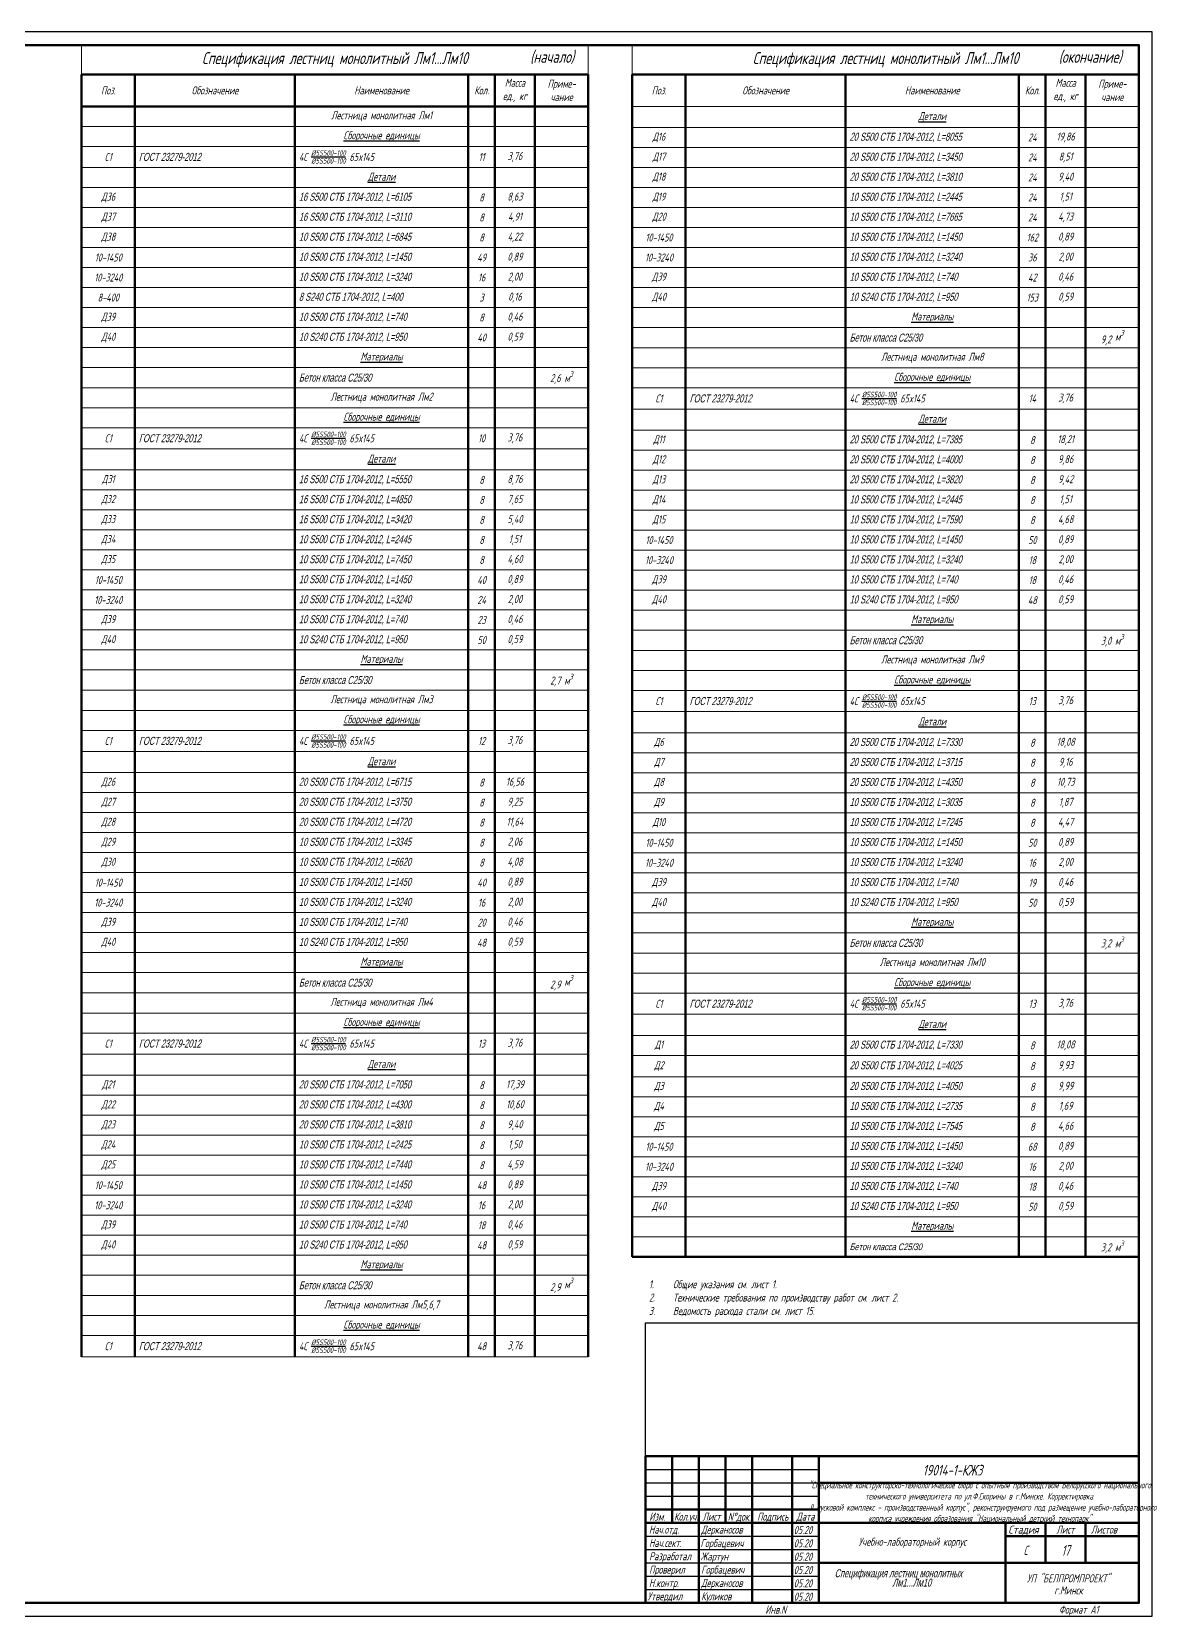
# Paper-space layout 'Спецификация' of a CAD drawing. Header units: millimetres. Extents: x 0 to 840, y 0 to 1163.
# Drawn here: x 420 to 840, y 0 to 594 of the extents above; entities that cross this region are included whole.
import ezdxf
from ezdxf.enums import TextEntityAlignment as Align

# ---------------------------------------------------------------- set-up
doc = ezdxf.new("R2010")
doc.units = ezdxf.units.MM
doc.layers.get('Defpoints').update_dxf_attribs({"color": 8})
for name, color, linetype, lineweight in [('Обозначение', 94, 'Continuous', 25), ('Обозначения', 82, 'Continuous', 25), ('Основная', 7, 'Continuous', 60)]:
    doc.layers.add(name, color=color, linetype=linetype, lineweight=lineweight)
doc.styles.add('3.0', font='simplex.shx', dxfattribs={"width": 0.7, "oblique": 15, "height": 2.8})
doc.styles.get("Standard").update_dxf_attribs({"font": 'simplex.shx', "width": 0.7, "oblique": 15, "height": 3})
doc.styles.add('ПРОМКАД', font='simplex.shx', dxfattribs={"width": 0.8, "oblique": 15})

# ---------------------------------------------------------------- blocks, each defined once
blk = doc.blocks.new('*U18')
at = {"layer": 'Обозначения'}
blk.add_lwpolyline([(0, 0), (840, 0), (840, 594), (0, 594)], close=True, dxfattribs=at)
at = {"layer": 'Обозначения', "lineweight": 60}
blk.add_lwpolyline([(20, 5), (835, 5), (835, 589), (20, 589)], close=True, dxfattribs=at)
blk = doc.blocks.new('*T1082')
at = {"layer": 'Defpoints', "color": 8, "linetype": 'ByBlock', "lineweight": 0, "transparency": 16777216}
for p, q in [((0, 0), (190, 0)), ((0, 0), (0, -11)), ((190, 0), (190, -11)), ((206.5, 0), (396.5, 0)), ((206.5, 0), (206.5, -11)), ((396.5, 0), (396.5, -11))]:
    blk.add_line(p, q, dxfattribs=at)
at = {"layer": 'Обозначения', "color": 0, "linetype": 'Continuous', "lineweight": 60, "transparency": 16777216}
for p, q in [((0, -11), (190, -11)), ((0, -11), (0, -491.7)), ((20, -11), (20, -491.7)), ((80, -11), (80, -491.7)), ((145, -11), (145, -491.7)), ((155, -11), (155, -491.7)), ((170, -11), (170, -491.7)), ((190, -11), (190, -491.7)), ((206.5, -11), (396.5, -11)), ((206.5, -11), (206.5, -454.3)), ((226.5, -11), (226.5, -454.3)), ((286.5, -11), (286.5, -454.3)), ((351.5, -11), (351.5, -454.3)), ((361.5, -11), (361.5, -454.3)), ((376.5, -11), (376.5, -454.3)), ((396.5, -11), (396.5, -454.3)), ((0, -23), (190, -23)), ((206.5, -454.3), (396.5, -454.3))]:
    blk.add_line(p, q, dxfattribs=at)
at = {"layer": 'Обозначения', "color": 0, "linetype": 'Continuous', "lineweight": 15, "transparency": 16777216}
for p, q in [((206.5, -23), (396.5, -23)), ((0, -30.5), (190, -30.5)), ((206.5, -30.9), (396.5, -30.9)), ((0, -38), (190, -38)), ((206.5, -38.4), (396.5, -38.4)), ((0, -45.9), (190, -45.9)), ((206.5, -45.9), (396.5, -45.9)), ((0, -53.4), (190, -53.4)), ((206.5, -53.4), (396.5, -53.4)), ((0, -60.9), (190, -60.9)), ((206.5, -60.9), (396.5, -60.9)), ((0, -68.4), (190, -68.4)), ((206.5, -68.4), (396.5, -68.4)), ((0, -75.9), (190, -75.9)), ((206.5, -75.9), (396.5, -75.9)), ((0, -83.4), (190, -83.4)), ((206.5, -83.4), (396.5, -83.4)), ((0, -90.9), (190, -90.9)), ((206.5, -90.9), (396.5, -90.9)), ((0, -98.4), (190, -98.4)), ((206.5, -98.4), (396.5, -98.4)), ((0, -105.9), (190, -105.9)), ((206.5, -105.9), (396.5, -105.9)), ((0, -113.4), (190, -113.4)), ((206.5, -113.47), (396.5, -113.47)), ((0, -120.9), (190, -120.9)), ((206.5, -121.04), (396.5, -121.04)), ((0, -128.47), (190, -128.47)), ((206.5, -128.54), (396.5, -128.54)), ((0, -135.97), (190, -135.97)), ((206.5, -136.44), (396.5, -136.44)), ((0, -143.47), (190, -143.47)), ((206.5, -144.34), (396.5, -144.34)), ((0, -151.37), (190, -151.37)), ((206.5, -151.84), (396.5, -151.84)), ((0, -159.27), (190, -159.27)), ((206.5, -159.34), (396.5, -159.34)), ((0, -166.77), (190, -166.77)), ((206.5, -166.84), (396.5, -166.84)), ((0, -174.27), (190, -174.27)), ((206.5, -174.34), (396.5, -174.34)), ((0, -181.77), (190, -181.77)), ((206.5, -181.84), (396.5, -181.84)), ((0, -189.27), (190, -189.27)), ((206.5, -189.34), (396.5, -189.34)), ((0, -196.77), (190, -196.77)), ((206.5, -196.84), (396.5, -196.84)), ((0, -204.27), (190, -204.27)), ((206.5, -204.34), (396.5, -204.34)), ((0, -211.77), (190, -211.77)), ((206.5, -211.84), (396.5, -211.84)), ((0, -219.27), (190, -219.27)), ((206.5, -219.34), (396.5, -219.34)), ((0, -226.77), (190, -226.77)), ((206.5, -226.91), (396.5, -226.91)), ((0, -234.27), (190, -234.27)), ((206.5, -234.49), (396.5, -234.49)), ((0, -241.84), (190, -241.84)), ((206.5, -241.99), (396.5, -241.99)), ((0, -249.41), (190, -249.41)), ((206.5, -249.89), (396.5, -249.89)), ((0, -256.91), (190, -256.91)), ((206.5, -257.79), (396.5, -257.79)), ((0, -264.81), (190, -264.81)), ((206.5, -265.29), (396.5, -265.29)), ((0, -272.71), (190, -272.71)), ((206.5, -272.79), (396.5, -272.79)), ((0, -280.21), (190, -280.21)), ((206.5, -280.29), (396.5, -280.29)), ((0, -287.71), (190, -287.71)), ((206.5, -287.79), (396.5, -287.79)), ((0, -295.21), (190, -295.21)), ((206.5, -295.29), (396.5, -295.29)), ((0, -302.71), (190, -302.71)), ((206.5, -302.79), (396.5, -302.79)), ((0, -310.21), (190, -310.21)), ((206.5, -310.29), (396.5, -310.29)), ((0, -317.71), (190, -317.71)), ((206.5, -317.79), (396.5, -317.79)), ((0, -325.21), (190, -325.21)), ((206.5, -325.29), (396.5, -325.29)), ((0, -332.71), (190, -332.71)), ((206.5, -332.79), (396.5, -332.79)), ((0, -340.21), (190, -340.21)), ((206.5, -340.36), (396.5, -340.36)), ((0, -347.71), (190, -347.71)), ((206.5, -347.93), (396.5, -347.93)), ((0, -355.29), (190, -355.29)), ((206.5, -355.43), (396.5, -355.43)), ((0, -362.86), (190, -362.86)), ((206.5, -363.33), (396.5, -363.33)), ((0, -370.36), (190, -370.36)), ((206.5, -371.23), (396.5, -371.23)), ((0, -378.26), (190, -378.26)), ((206.5, -378.73), (396.5, -378.73)), ((0, -386.16), (190, -386.16)), ((206.5, -386.73), (396.5, -386.73)), ((0, -393.66), (190, -393.66)), ((206.5, -394.23), (396.5, -394.23)), ((0, -401.16), (190, -401.16)), ((206.5, -401.73), (396.5, -401.73)), ((0, -408.66), (190, -408.66)), ((206.5, -409.23), (396.5, -409.23)), ((0, -416.16), (190, -416.16)), ((206.5, -416.73), (396.5, -416.73)), ((0, -423.66), (190, -423.66)), ((206.5, -424.23), (396.5, -424.23)), ((0, -431.16), (190, -431.16)), ((206.5, -431.73), (396.5, -431.73)), ((0, -438.66), (190, -438.66)), ((206.5, -439.23), (396.5, -439.23)), ((0, -446.16), (190, -446.16)), ((206.5, -446.73), (396.5, -446.73)), ((0, -453.66), (190, -453.66)), ((0, -461.16), (190, -461.16)), ((0, -468.73), (190, -468.73)), ((0, -476.3), (190, -476.3)), ((0, -483.8), (190, -483.8)), ((0, -491.7), (190, -491.7))]:
    blk.add_line(p, q, dxfattribs=at)
at = {"layer": 'Обозначения', "color": 0, "transparency": 16777216}
for s, insert, char_height, width, attachment_point in [('Спецификация лестниц монолитный Лм1...Лм10', (95, -5.5), 4.5, 187, 5), ('Спецификация лестниц монолитный Лм1...Лм10', (301.5, -5.5), 4.5, 187, 5), ('Поз.', (10, -17), 3, 17, 5), ('Обозначение', (50, -17), 3, 57, 5), ('Наименование', (112.5, -17), 3, 62, 5), ('Кол.', (150, -17), 3, 7, 5), ('Масса ед., кг', (162.5, -17), 3, 12, 5), ('Приме- чание', (180, -17), 3, 17, 5), ('Поз.', (216.5, -17), 3, 17, 5), ('Обозначение', (256.5, -17), 3, 57, 5), ('Наименование', (319, -17), 3, 62, 5), ('Кол.', (356.5, -17), 3, 7, 5), ('Масса ед., кг', (369, -17), 3, 12, 5), ('Приме- чание', (386.5, -17), 3, 17, 5), ('Лестница монолитная Лм1', (112.5, -26.75), 3, 62, 5), ('{\\LДетали}', (319, -26.95), 3, 62, 5), ('{\\LСборочные единицы}', (112.5, -34.25), 3, 62, 5), ('Д16', (216.5, -34.65), 3, 17, 5), ('{\\fMS Sans Serif|b0|i0|c204|p0;\\C256;\\c0;20 S500 СТБ 1704-2012, L=8055}', (288, -34.65), 3, 62, 4), ('24', (356.5, -34.65), 3, 7, 5), ('19,86', (369, -34.65), 3, 12, 5), ('С1', (10, -41.95), 3, 17, 5), ('{\\fMS Sans Serif|b0|i0|c204|p0;\\C256;\\c0;ГОСТ 23279-2012}', (21.5, -41.95), 3, 57, 4), ('\\A1;4С {\\H0.7x;\\S%%C5S500-100/%%C5S500-100;} 65x145  ', (81.5, -41.95), 3, 62, 4), ('11', (150, -41.95), 3, 7, 5), ('3,76', (162.5, -41.95), 3, 12, 5), ('Д17', (216.5, -42.15), 3, 17, 5), ('{\\fMS Sans Serif|b0|i0|c204|p0;\\C256;\\c0;20 S500 СТБ 1704-2012, L=3450}', (288, -42.15), 3, 62, 4), ('24', (356.5, -42.15), 3, 7, 5), ('8,51', (369, -42.15), 3, 12, 5), ('{\\LДетали}', (112.5, -49.65), 3, 62, 5), ('Д18', (216.5, -49.65), 3, 17, 5), ('{\\fMS Sans Serif|b0|i0|c204|p0;\\C256;\\c0;20 S500 СТБ 1704-2012, L=3810}', (288, -49.65), 3, 62, 4), ('24', (356.5, -49.65), 3, 7, 5), ('9,40', (369, -49.65), 3, 12, 5), ('Д36', (10, -57.15), 3, 17, 5), ('{\\fMS Sans Serif|b0|i0|c0|p0;\\C256;\\c0;16\\fMS Sans Serif|b0|i0|c204|p0; S500 СТБ 1704-2012, L=6105}', (81.5, -57.15), 3, 62, 4), ('8', (150, -57.15), 3, 7, 5), ('8,63', (162.5, -57.15), 3, 12, 5), ('Д19', (216.5, -57.15), 3, 17, 5), ('{\\fMS Sans Serif|b0|i0|c204|p0;\\C256;\\c0;10 S500 СТБ 1704-2012, L=2445}', (288, -57.15), 3, 62, 4), ('24', (356.5, -57.15), 3, 7, 5), ('1,51', (369, -57.15), 3, 12, 5), ('Д37', (10, -64.65), 3, 17, 5), ('{\\fMS Sans Serif|b0|i0|c0|p0;\\C256;\\c0;16\\fMS Sans Serif|b0|i0|c204|p0; S500 СТБ 1704-2012, L=3110}', (81.5, -64.65), 3, 62, 4), ('8', (150, -64.65), 3, 7, 5), ('4,91', (162.5, -64.65), 3, 12, 5), ('Д20', (216.5, -64.65), 3, 17, 5), ('{\\fMS Sans Serif|b0|i0|c204|p0;\\C256;\\c0;10 S500 СТБ 1704-2012, L=7665}', (288, -64.65), 3, 62, 4), ('24', (356.5, -64.65), 3, 7, 5), ('4,73', (369, -64.65), 3, 12, 5), ('Д38', (10, -72.15), 3, 17, 5), ('{\\fMS Sans Serif|b0|i0|c204|p0;\\C256;\\c0;10 S500 СТБ 1704-2012, L=6845}', (81.5, -72.15), 3, 62, 4), ('8', (150, -72.15), 3, 7, 5), ('4,22', (162.5, -72.15), 3, 12, 5), ('10-1450', (216.5, -72.15), 3, 17, 5), ('{\\fMS Sans Serif|b0|i0|c204|p0;\\C256;\\c0;10 S500 СТБ 1704-2012, L=1450}', (288, -72.15), 3, 62, 4), ('162', (356.5, -72.15), 3, 7, 5), ('0,89', (369, -72.15), 3, 12, 5), ('10-1450', (10, -79.65), 3, 17, 5), ('{\\fMS Sans Serif|b0|i0|c204|p0;\\C256;\\c0;10 S500 СТБ 1704-2012, L=1450}', (81.5, -79.65), 3, 62, 4), ('49', (150, -79.65), 3, 7, 5), ('0,89', (162.5, -79.65), 3, 12, 5), ('10-3240', (216.5, -79.65), 3, 17, 5), ('{\\fMS Sans Serif|b0|i0|c204|p0;\\C256;\\c0;10 S500 СТБ 1704-2012, L=\\fMS Sans Serif|b0|i0|c0|p0;3240}', (288, -79.65), 3, 62, 4), ('36', (356.5, -79.65), 3, 7, 5), ('2,00', (369, -79.65), 3, 12, 5), ('10-3240', (10, -87.15), 3, 17, 5), ('{\\fMS Sans Serif|b0|i0|c204|p0;\\C256;\\c0;10 S500 СТБ 1704-2012, L=\\fMS Sans Serif|b0|i0|c0|p0;3240}', (81.5, -87.15), 3, 62, 4), ('16', (150, -87.15), 3, 7, 5), ('2,00', (162.5, -87.15), 3, 12, 5), ('Д39', (216.5, -87.15), 3, 17, 5), ('{\\fMS Sans Serif|b0|i0|c204|p0;\\C256;\\c0;10 S500 СТБ 1704-2012, L=740}', (288, -87.15), 3, 62, 4), ('42', (356.5, -87.15), 3, 7, 5), ('0,46', (369, -87.15), 3, 12, 5), ('8-400', (10, -94.65), 3, 17, 5), ('{\\fMS Sans Serif|b0|i0|c204|p0;\\C256;\\c0;8 S240 СТБ 1704-2012, L=400}', (81.5, -94.65), 3, 62, 4), ('3', (150, -94.65), 3, 7, 5), ('0,16', (162.5, -94.65), 3, 12, 5), ('Д40', (216.5, -94.65), 3, 17, 5), ('{\\fMS Sans Serif|b0|i0|c204|p0;\\C256;\\c0;10 S240 СТБ 1704-2012, L=950}', (288, -94.65), 3, 62, 4), ('153', (356.5, -94.65), 3, 7, 5), ('0,59', (369, -94.65), 3, 12, 5), ('Д39', (10, -102.15), 3, 17, 5), ('{\\fMS Sans Serif|b0|i0|c204|p0;\\C256;\\c0;10 S500 СТБ 1704-2012, L=740}', (81.5, -102.15), 3, 62, 4), ('8', (150, -102.15), 3, 7, 5), ('0,46', (162.5, -102.15), 3, 12, 5), ('{\\LМатериалы}', (319, -102.15), 3, 62, 5), ('9,2 {\\A1;м\\H0.7x;\\S3^ ;}', (386.5, -109.69), 3, 17, 5), ('Д40', (10, -109.65), 3, 17, 5), ('{\\fMS Sans Serif|b0|i0|c204|p0;\\C256;\\c0;10 S240 СТБ 1704-2012, L=950}', (81.5, -109.65), 3, 62, 4), ('40', (150, -109.65), 3, 7, 5), ('0,59', (162.5, -109.65), 3, 12, 5), ('\\A1;{\\fMS Sans Serif|b0|i0|c204|p0;\\C256;\\c0;Бетон класса С25/30 }', (288, -109.69), 3, 62, 4), ('{\\LМатериалы}', (112.5, -117.15), 3, 62, 5), ('Лестница монолитная Лм8', (319, -117.26), 3, 62, 5), ('\\A1;{\\fMS Sans Serif|b0|i0|c204|p0;\\C256;\\c0;Бетон класса С25/30 }', (81.5, -124.69), 3, 62, 4), ('\\A1;2,6 м{\\H0.7x;\\S3^ ;}', (180, -124.69), 3, 17, 5), ('{\\LСборочные единицы}', (319, -124.79), 3, 62, 5), ('Лестница монолитная Лм2', (112.5, -132.22), 3, 62, 5), ('\\A1;4С {\\H0.7x;\\S%%C5S500-100/%%C5S500-100;} 65x145 ', (288, -132.49), 3, 62, 4), ('3,76', (369, -132.49), 3, 12, 5), ('С1', (216.5, -132.49), 3, 17, 5), ('{\\fMS Sans Serif|b0|i0|c204|p0;\\C256;\\c0;ГОСТ 23279-2012}', (228, -132.49), 3, 57, 4), ('14', (356.5, -132.49), 3, 7, 5), ('{\\LСборочные единицы}', (112.5, -139.72), 3, 62, 5), ('{\\LДетали}', (319, -140.39), 3, 62, 5), ('С1', (10, -147.42), 3, 17, 5), ('{\\fMS Sans Serif|b0|i0|c204|p0;\\C256;\\c0;ГОСТ 23279-2012}', (21.5, -147.42), 3, 57, 4), ('\\A1;4С {\\H0.7x;\\S%%C5S500-100/%%C5S500-100;} 65x145 ', (81.5, -147.42), 3, 62, 4), ('10', (150, -147.42), 3, 7, 5), ('3,76', (162.5, -147.42), 3, 12, 5), ('Д11', (216.5, -148.09), 3, 17, 5), ('{\\fMS Sans Serif|b0|i0|c204|p0;\\C256;\\c0;20 S500 СТБ 1704-2012, L=7385}', (288, -148.09), 3, 62, 4), ('8', (356.5, -148.09), 3, 7, 5), ('18,21', (369, -148.09), 3, 12, 5), ('{\\LДетали}', (112.5, -155.32), 3, 62, 5), ('Д12', (216.5, -155.59), 3, 17, 5), ('{\\fMS Sans Serif|b0|i0|c204|p0;\\C256;\\c0;20 S500 СТБ 1704-2012, L=4000}', (288, -155.59), 3, 62, 4), ('8', (356.5, -155.59), 3, 7, 5), ('9,86', (369, -155.59), 3, 12, 5), ('Д31', (10, -163.02), 3, 17, 5), ('{\\fMS Sans Serif|b0|i0|c0|p0;\\C256;\\c0;16\\fMS Sans Serif|b0|i0|c204|p0; S500 СТБ 1704-2012, L=5550}', (81.5, -163.02), 3, 62, 4), ('8', (150, -163.02), 3, 7, 5), ('8,76', (162.5, -163.02), 3, 12, 5), ('Д13', (216.5, -163.09), 3, 17, 5), ('{\\fMS Sans Serif|b0|i0|c204|p0;\\C256;\\c0;20 S500 СТБ 1704-2012, L=3820}', (288, -163.09), 3, 62, 4), ('8', (356.5, -163.09), 3, 7, 5), ('9,42', (369, -163.09), 3, 12, 5), ('Д32', (10, -170.52), 3, 17, 5), ('{\\fMS Sans Serif|b0|i0|c0|p0;\\C256;\\c0;16\\fMS Sans Serif|b0|i0|c204|p0; S500 СТБ 1704-2012, L=4850}', (81.5, -170.52), 3, 62, 4), ('8', (150, -170.52), 3, 7, 5), ('7,65', (162.5, -170.52), 3, 12, 5), ('Д14', (216.5, -170.59), 3, 17, 5), ('{\\fMS Sans Serif|b0|i0|c204|p0;\\C256;\\c0;10 S500 СТБ 1704-2012, L=2445}', (288, -170.59), 3, 62, 4), ('8', (356.5, -170.59), 3, 7, 5), ('1,51', (369, -170.59), 3, 12, 5), ('Д33', (10, -178.02), 3, 17, 5), ('{\\fMS Sans Serif|b0|i0|c0|p0;\\C256;\\c0;16\\fMS Sans Serif|b0|i0|c204|p0; S500 СТБ 1704-2012, L=3420}', (81.5, -178.02), 3, 62, 4), ('8', (150, -178.02), 3, 7, 5), ('5,40', (162.5, -178.02), 3, 12, 5), ('Д15', (216.5, -178.09), 3, 17, 5), ('{\\fMS Sans Serif|b0|i0|c204|p0;\\C256;\\c0;10 S500 СТБ 1704-2012, L=7590}', (288, -178.09), 3, 62, 4), ('8', (356.5, -178.09), 3, 7, 5), ('4,68', (369, -178.09), 3, 12, 5), ('Д34', (10, -185.52), 3, 17, 5), ('{\\fMS Sans Serif|b0|i0|c204|p0;\\C256;\\c0;10 S500 СТБ 1704-2012, L=2445}', (81.5, -185.52), 3, 62, 4), ('8', (150, -185.52), 3, 7, 5), ('1,51', (162.5, -185.52), 3, 12, 5), ('10-1450', (216.5, -185.59), 3, 17, 5), ('{\\fMS Sans Serif|b0|i0|c204|p0;\\C256;\\c0;10 S500 СТБ 1704-2012, L=1450}', (288, -185.59), 3, 62, 4), ('50', (356.5, -185.59), 3, 7, 5), ('0,89', (369, -185.59), 3, 12, 5), ('Д35', (10, -193.02), 3, 17, 5), ('{\\fMS Sans Serif|b0|i0|c204|p0;\\C256;\\c0;10 S500 СТБ 1704-2012, L=7450}', (81.5, -193.02), 3, 62, 4), ('8', (150, -193.02), 3, 7, 5), ('4,60', (162.5, -193.02), 3, 12, 5), ('10-3240', (216.5, -193.09), 3, 17, 5), ('{\\fMS Sans Serif|b0|i0|c204|p0;\\C256;\\c0;10 S500 СТБ 1704-2012, L=\\fMS Sans Serif|b0|i0|c0|p0;3240}', (288, -193.09), 3, 62, 4), ('18', (356.5, -193.09), 3, 7, 5), ('2,00', (369, -193.09), 3, 12, 5), ('10-1450', (10, -200.52), 3, 17, 5), ('{\\fMS Sans Serif|b0|i0|c204|p0;\\C256;\\c0;10 S500 СТБ 1704-2012, L=1450}', (81.5, -200.52), 3, 62, 4), ('40', (150, -200.52), 3, 7, 5), ('0,89', (162.5, -200.52), 3, 12, 5), ('Д39', (216.5, -200.59), 3, 17, 5), ('{\\fMS Sans Serif|b0|i0|c204|p0;\\C256;\\c0;10 S500 СТБ 1704-2012, L=740}', (288, -200.59), 3, 62, 4), ('18', (356.5, -200.59), 3, 7, 5), ('0,46', (369, -200.59), 3, 12, 5), ('10-3240', (10, -208.02), 3, 17, 5), ('{\\fMS Sans Serif|b0|i0|c204|p0;\\C256;\\c0;10 S500 СТБ 1704-2012, L=\\fMS Sans Serif|b0|i0|c0|p0;3240}', (81.5, -208.02), 3, 62, 4), ('24', (150, -208.02), 3, 7, 5), ('2,00', (162.5, -208.02), 3, 12, 5), ('Д40', (216.5, -208.09), 3, 17, 5), ('{\\fMS Sans Serif|b0|i0|c204|p0;\\C256;\\c0;10 S240 СТБ 1704-2012, L=950}', (288, -208.09), 3, 62, 4), ('48', (356.5, -208.09), 3, 7, 5), ('0,59', (369, -208.09), 3, 12, 5), ('Д39', (10, -215.52), 3, 17, 5), ('{\\fMS Sans Serif|b0|i0|c204|p0;\\C256;\\c0;10 S500 СТБ 1704-2012, L=740}', (81.5, -215.52), 3, 62, 4), ('0,46', (162.5, -215.52), 3, 12, 5), ('{\\LМатериалы}', (319, -215.59), 3, 62, 5), ('23', (150, -215.52), 3, 7, 5), ('Д40', (10, -223.02), 3, 17, 5), ('{\\fMS Sans Serif|b0|i0|c204|p0;\\C256;\\c0;10 S240 СТБ 1704-2012, L=950}', (81.5, -223.02), 3, 62, 4), ('50', (150, -223.02), 3, 7, 5), ('0,59', (162.5, -223.02), 3, 12, 5), ('\\A1;{\\fMS Sans Serif|b0|i0|c204|p0;\\C256;\\c0;Бетон класса С25/30 }', (288, -223.13), 3, 62, 4), ('\\A1;3,0 м{\\H0.7x;\\S3^ ;}', (386.5, -223.13), 3, 17, 5), ('{\\LМатериалы}', (112.5, -230.52), 3, 62, 5), ('Лестница монолитная Лм9', (319, -230.7), 3, 62, 5), ('\\A1;{\\fMS Sans Serif|b0|i0|c204|p0;\\C256;\\c0;Бетон класса С25/30 }', (81.5, -238.06), 3, 62, 4), ('\\A1;2,7 м{\\H0.7x;\\S3^ ;}', (180, -238.06), 3, 17, 5), ('{\\LСборочные единицы}', (319, -238.24), 3, 62, 5), ('\\A1;4С {\\H0.7x;\\S%%C5S500-100/%%C5S500-100;} 65x145 ', (288, -245.94), 3, 62, 4), ('Лестница монолитная Лм3', (112.5, -245.63), 3, 62, 5), ('С1', (216.5, -245.94), 3, 17, 5), ('{\\fMS Sans Serif|b0|i0|c204|p0;\\C256;\\c0;ГОСТ 23279-2012}', (228, -245.94), 3, 57, 4), ('13', (356.5, -245.94), 3, 7, 5), ('3,76', (369, -245.94), 3, 12, 5), ('{\\LСборочные единицы}', (112.5, -253.16), 3, 62, 5), ('{\\LДетали}', (319, -253.84), 3, 62, 5), ('С1', (10, -260.86), 3, 17, 5), ('{\\fMS Sans Serif|b0|i0|c204|p0;\\C256;\\c0;ГОСТ 23279-2012}', (21.5, -260.86), 3, 57, 4), ('\\A1;4С {\\H0.7x;\\S%%C5S500-100/%%C5S500-100;} 65x145 ', (81.5, -260.86), 3, 62, 4), ('12', (150, -260.86), 3, 7, 5), ('3,76', (162.5, -260.86), 3, 12, 5), ('Д6', (216.5, -261.54), 3, 17, 5), ('{\\fMS Sans Serif|b0|i0|c204|p0;\\C256;\\c0;20 S500 СТБ 1704-2012, L=7330}', (288, -261.54), 3, 62, 4), ('8', (356.5, -261.54), 3, 7, 5), ('18,08', (369, -261.54), 3, 12, 5), ('{\\LДетали}', (112.5, -268.76), 3, 62, 5), ('Д7', (216.5, -269.04), 3, 17, 5), ('{\\fMS Sans Serif|b0|i0|c204|p0;\\C256;\\c0;20 S500 СТБ 1704-2012, L=3715}', (288, -269.04), 3, 62, 4), ('9,16', (369, -269.04), 3, 12, 5), ('8', (356.5, -269.04), 3, 7, 5), ('Д26', (10, -276.46), 3, 17, 5), ('{\\fMS Sans Serif|b0|i0|c204|p0;\\C256;\\c0;20 S500 СТБ 1704-2012, L=6715}', (81.5, -276.46), 3, 62, 4), ('8', (150, -276.46), 3, 7, 5), ('16,56', (162.5, -276.46), 3, 12, 5), ('Д8', (216.5, -276.54), 3, 17, 5), ('{\\fMS Sans Serif|b0|i0|c204|p0;\\C256;\\c0;20 S500 СТБ 1704-2012, L=4350}', (288, -276.54), 3, 62, 4), ('8', (356.5, -276.54), 3, 7, 5), ('10,73', (369, -276.54), 3, 12, 5), ('Д27', (10, -283.96), 3, 17, 5), ('{\\fMS Sans Serif|b0|i0|c204|p0;\\C256;\\c0;20 S500 СТБ 1704-2012, L=3750}', (81.5, -283.96), 3, 62, 4), ('8', (150, -283.96), 3, 7, 5), ('9,25', (162.5, -283.96), 3, 12, 5), ('Д9', (216.5, -284.04), 3, 17, 5), ('{\\fMS Sans Serif|b0|i0|c204|p0;\\C256;\\c0;10 S500 СТБ 1704-2012, L=3035}', (288, -284.04), 3, 62, 4), ('8', (356.5, -284.04), 3, 7, 5), ('1,87', (369, -284.04), 3, 12, 5), ('Д28', (10, -291.46), 3, 17, 5), ('{\\fMS Sans Serif|b0|i0|c204|p0;\\C256;\\c0;20 S500 СТБ 1704-2012, L=4720}', (81.5, -291.46), 3, 62, 4), ('8', (150, -291.46), 3, 7, 5), ('11,64', (162.5, -291.46), 3, 12, 5), ('Д10', (216.5, -291.54), 3, 17, 5), ('{\\fMS Sans Serif|b0|i0|c204|p0;\\C256;\\c0;10 S500 СТБ 1704-2012, L=7245}', (288, -291.54), 3, 62, 4), ('8', (356.5, -291.54), 3, 7, 5), ('4,47', (369, -291.54), 3, 12, 5), ('Д29', (10, -298.96), 3, 17, 5), ('{\\fMS Sans Serif|b0|i0|c204|p0;\\C256;\\c0;10 S500 СТБ 1704-2012, L=3345}', (81.5, -298.96), 3, 62, 4), ('8', (150, -298.96), 3, 7, 5), ('2,06', (162.5, -298.96), 3, 12, 5), ('10-1450', (216.5, -299.04), 3, 17, 5), ('{\\fMS Sans Serif|b0|i0|c204|p0;\\C256;\\c0;10 S500 СТБ 1704-2012, L=1450}', (288, -299.04), 3, 62, 4), ('50', (356.5, -299.04), 3, 7, 5), ('0,89', (369, -299.04), 3, 12, 5), ('Д30', (10, -306.46), 3, 17, 5), ('{\\fMS Sans Serif|b0|i0|c204|p0;\\C256;\\c0;10 S500 СТБ 1704-2012, L=6620}', (81.5, -306.46), 3, 62, 4), ('8', (150, -306.46), 3, 7, 5), ('4,08', (162.5, -306.46), 3, 12, 5), ('10-3240', (216.5, -306.54), 3, 17, 5), ('{\\fMS Sans Serif|b0|i0|c204|p0;\\C256;\\c0;10 S500 СТБ 1704-2012, L=\\fMS Sans Serif|b0|i0|c0|p0;3240}', (288, -306.54), 3, 62, 4), ('16', (356.5, -306.54), 3, 7, 5), ('2,00', (369, -306.54), 3, 12, 5), ('10-1450', (10, -313.96), 3, 17, 5), ('{\\fMS Sans Serif|b0|i0|c204|p0;\\C256;\\c0;10 S500 СТБ 1704-2012, L=1450}', (81.5, -313.96), 3, 62, 4), ('40', (150, -313.96), 3, 7, 5), ('0,89', (162.5, -313.96), 3, 12, 5), ('Д39', (216.5, -314.04), 3, 17, 5), ('{\\fMS Sans Serif|b0|i0|c204|p0;\\C256;\\c0;10 S500 СТБ 1704-2012, L=740}', (288, -314.04), 3, 62, 4), ('19', (356.5, -314.04), 3, 7, 5), ('0,46', (369, -314.04), 3, 12, 5), ('10-3240', (10, -321.46), 3, 17, 5), ('{\\fMS Sans Serif|b0|i0|c204|p0;\\C256;\\c0;10 S500 СТБ 1704-2012, L=\\fMS Sans Serif|b0|i0|c0|p0;3240}', (81.5, -321.46), 3, 62, 4), ('16', (150, -321.46), 3, 7, 5), ('2,00', (162.5, -321.46), 3, 12, 5), ('Д40', (216.5, -321.54), 3, 17, 5), ('{\\fMS Sans Serif|b0|i0|c204|p0;\\C256;\\c0;10 S240 СТБ 1704-2012, L=950}', (288, -321.54), 3, 62, 4), ('50', (356.5, -321.54), 3, 7, 5), ('0,59', (369, -321.54), 3, 12, 5), ('Д39', (10, -328.96), 3, 17, 5), ('{\\fMS Sans Serif|b0|i0|c204|p0;\\C256;\\c0;10 S500 СТБ 1704-2012, L=740}', (81.5, -328.96), 3, 62, 4), ('20', (150, -328.96), 3, 7, 5), ('0,46', (162.5, -328.96), 3, 12, 5), ('{\\LМатериалы}', (319, -329.04), 3, 62, 5), ('Д40', (10, -336.46), 3, 17, 5), ('{\\fMS Sans Serif|b0|i0|c204|p0;\\C256;\\c0;10 S240 СТБ 1704-2012, L=950}', (81.5, -336.46), 3, 62, 4), ('48', (150, -336.46), 3, 7, 5), ('0,59', (162.5, -336.46), 3, 12, 5), ('\\A1;{\\fMS Sans Serif|b0|i0|c204|p0;\\C256;\\c0;Бетон класса С25/30 }', (288, -336.57), 3, 62, 4), ('\\A1;3,2 м{\\H0.7x;\\S3^ ;}', (386.5, -336.57), 3, 17, 5), ('{\\LМатериалы}', (112.5, -343.96), 3, 62, 5), ('Лестница монолитная Лм10', (319, -344.14), 3, 62, 5), ('\\A1;{\\fMS Sans Serif|b0|i0|c204|p0;\\C256;\\c0;Бетон класса С25/30 }', (81.5, -351.5), 3, 62, 4), ('2,9 {\\A1;м\\H0.7x;\\S3^ ;}', (180, -351.5), 3, 17, 5), ('{\\LСборочные единицы}', (319, -351.68), 3, 62, 5), ('Лестница монолитная Лм4', (112.5, -359.07), 3, 62, 5), ('С1', (216.5, -359.38), 3, 17, 5), ('{\\fMS Sans Serif|b0|i0|c204|p0;\\C256;\\c0;ГОСТ 23279-2012}', (228, -359.38), 3, 57, 4), ('\\A1;4С {\\H0.7x;\\S%%C5S500-100/%%C5S500-100;} 65x145 ', (288, -359.38), 3, 62, 4), ('13', (356.5, -359.38), 3, 7, 5), ('3,76', (369, -359.38), 3, 12, 5), ('{\\LСборочные единицы}', (112.5, -366.61), 3, 62, 5), ('{\\LДетали}', (319, -367.28), 3, 62, 5), ('С1', (10, -374.31), 3, 17, 5), ('{\\fMS Sans Serif|b0|i0|c204|p0;\\C256;\\c0;ГОСТ 23279-2012}', (21.5, -374.31), 3, 57, 4), ('\\A1;4С {\\H0.7x;\\S%%C5S500-100/%%C5S500-100;} 65x145 ', (81.5, -374.31), 3, 62, 4), ('13', (150, -374.31), 3, 7, 5), ('3,76', (162.5, -374.31), 3, 12, 5), ('Д1', (216.5, -374.98), 3, 17, 5), ('{\\fMS Sans Serif|b0|i0|c204|p0;\\C256;\\c0;20 S500 СТБ 1704-2012, L=7330}', (288, -374.98), 3, 62, 4), ('8', (356.5, -374.98), 3, 7, 5), ('18,08', (369, -374.98), 3, 12, 5), ('{\\LДетали}', (112.5, -382.21), 3, 62, 5), ('Д2', (216.5, -382.73), 3, 17, 5), ('{\\fMS Sans Serif|b0|i0|c204|p0;\\C256;\\c0;20 S500 СТБ 1704-2012, L=4025}', (288, -382.73), 3, 62, 4), ('8', (356.5, -382.73), 3, 7, 5), ('9,93', (369, -382.73), 3, 12, 5), ('Д21', (10, -389.91), 3, 17, 5), ('{\\fMS Sans Serif|b0|i0|c204|p0;\\C256;\\c0;20 S500 СТБ 1704-2012, L=7050}', (81.5, -389.91), 3, 62, 4), ('8', (150, -389.91), 3, 7, 5), ('17,39', (162.5, -389.91), 3, 12, 5), ('Д3', (216.5, -390.48), 3, 17, 5), ('{\\fMS Sans Serif|b0|i0|c204|p0;\\C256;\\c0;20 S500 СТБ 1704-2012, L=4050}', (288, -390.48), 3, 62, 4), ('8', (356.5, -390.48), 3, 7, 5), ('9,99', (369, -390.48), 3, 12, 5), ('Д22', (10, -397.41), 3, 17, 5), ('{\\fMS Sans Serif|b0|i0|c204|p0;\\C256;\\c0;20 S500 СТБ 1704-2012, L=4300}', (81.5, -397.41), 3, 62, 4), ('8', (150, -397.41), 3, 7, 5), ('10,60', (162.5, -397.41), 3, 12, 5), ('Д4', (216.5, -397.98), 3, 17, 5), ('{\\fMS Sans Serif|b0|i0|c204|p0;\\C256;\\c0;10 S500 СТБ 1704-2012, L=2735}', (288, -397.98), 3, 62, 4), ('8', (356.5, -397.98), 3, 7, 5), ('1,69', (369, -397.98), 3, 12, 5), ('Д23', (10, -404.91), 3, 17, 5), ('{\\fMS Sans Serif|b0|i0|c204|p0;\\C256;\\c0;20 S500 СТБ 1704-2012, L=3810}', (81.5, -404.91), 3, 62, 4), ('8', (150, -404.91), 3, 7, 5), ('9,40', (162.5, -404.91), 3, 12, 5), ('Д5', (216.5, -405.48), 3, 17, 5), ('{\\fMS Sans Serif|b0|i0|c204|p0;\\C256;\\c0;10 S500 СТБ 1704-2012, L=7545}', (288, -405.48), 3, 62, 4), ('4,66', (369, -405.48), 3, 12, 5), ('8', (356.5, -405.48), 3, 7, 5), ('Д24', (10, -412.41), 3, 17, 5), ('{\\fMS Sans Serif|b0|i0|c204|p0;\\C256;\\c0;10 S500 СТБ 1704-2012, L=2425}', (81.5, -412.41), 3, 62, 4), ('8', (150, -412.41), 3, 7, 5), ('1,50', (162.5, -412.41), 3, 12, 5), ('10-1450', (216.5, -412.98), 3, 17, 5), ('{\\fMS Sans Serif|b0|i0|c204|p0;\\C256;\\c0;10 S500 СТБ 1704-2012, L=1450}', (288, -412.98), 3, 62, 4), ('68', (356.5, -412.98), 3, 7, 5), ('0,89', (369, -412.98), 3, 12, 5), ('Д25', (10, -419.91), 3, 17, 5), ('{\\fMS Sans Serif|b0|i0|c204|p0;\\C256;\\c0;10 S500 СТБ 1704-2012, L=7440}', (81.5, -419.91), 3, 62, 4), ('8', (150, -419.91), 3, 7, 5), ('4,59', (162.5, -419.91), 3, 12, 5), ('10-3240', (216.5, -420.48), 3, 17, 5), ('{\\fMS Sans Serif|b0|i0|c204|p0;\\C256;\\c0;10 S500 СТБ 1704-2012, L=\\fMS Sans Serif|b0|i0|c0|p0;3240}', (288, -420.48), 3, 62, 4), ('16', (356.5, -420.48), 3, 7, 5), ('2,00', (369, -420.48), 3, 12, 5), ('10-1450', (10, -427.41), 3, 17, 5), ('{\\fMS Sans Serif|b0|i0|c204|p0;\\C256;\\c0;10 S500 СТБ 1704-2012, L=1450}', (81.5, -427.41), 3, 62, 4), ('48', (150, -427.41), 3, 7, 5), ('0,89', (162.5, -427.41), 3, 12, 5), ('Д39', (216.5, -427.98), 3, 17, 5), ('{\\fMS Sans Serif|b0|i0|c204|p0;\\C256;\\c0;10 S500 СТБ 1704-2012, L=740}', (288, -427.98), 3, 62, 4), ('18', (356.5, -427.98), 3, 7, 5), ('0,46', (369, -427.98), 3, 12, 5), ('10-3240', (10, -434.91), 3, 17, 5), ('{\\fMS Sans Serif|b0|i0|c204|p0;\\C256;\\c0;10 S500 СТБ 1704-2012, L=\\fMS Sans Serif|b0|i0|c0|p0;3240}', (81.5, -434.91), 3, 62, 4), ('16', (150, -434.91), 3, 7, 5), ('2,00', (162.5, -434.91), 3, 12, 5), ('Д40', (216.5, -435.48), 3, 17, 5), ('{\\fMS Sans Serif|b0|i0|c204|p0;\\C256;\\c0;10 S240 СТБ 1704-2012, L=950}', (288, -435.48), 3, 62, 4), ('50', (356.5, -435.48), 3, 7, 5), ('0,59', (369, -435.48), 3, 12, 5), ('Д39', (10, -442.41), 3, 17, 5), ('{\\fMS Sans Serif|b0|i0|c204|p0;\\C256;\\c0;10 S500 СТБ 1704-2012, L=740}', (81.5, -442.41), 3, 62, 4), ('18', (150, -442.41), 3, 7, 5), ('0,46', (162.5, -442.41), 3, 12, 5), ('{\\LМатериалы}', (319, -442.98), 3, 62, 5), ('Д40', (10, -449.91), 3, 17, 5), ('{\\fMS Sans Serif|b0|i0|c204|p0;\\C256;\\c0;10 S240 СТБ 1704-2012, L=950}', (81.5, -449.91), 3, 62, 4), ('48', (150, -449.91), 3, 7, 5), ('0,59', (162.5, -449.91), 3, 12, 5), ('\\A1;{\\fMS Sans Serif|b0|i0|c204|p0;\\H0.83333x;\\C256;\\c0;Бетон класса С25/30 }', (288, -450.51), 3, 62, 4), ('\\A1;3,2 м{\\H0.7x;\\S3^ ;}', (386.5, -450.51), 3, 17, 5), ('{\\LМатериалы}', (112.5, -457.41), 3, 62, 5), ('\\A1;{\\fMS Sans Serif|b0|i0|c204|p0;\\C256;\\c0;Бетон класса С25/30 }', (81.5, -464.94), 3, 62, 4), ('2,9 {\\A1;м\\H0.7x;\\S3^ ;}', (180, -464.94), 3, 17, 5), ('Лестница монолитная Лм5,6,7', (112.5, -472.51), 3, 62, 5), ('{\\LСборочные единицы}', (112.5, -480.05), 3, 62, 5), ('С1', (10, -487.75), 3, 17, 5), ('{\\fMS Sans Serif|b0|i0|c204|p0;\\C256;\\c0;ГОСТ 23279-2012}', (21.5, -487.75), 3, 57, 4), ('\\A1;4С {\\H0.7x;\\S%%C5S500-100/%%C5S500-100;} 65x145 ', (81.5, -487.75), 3, 62, 4), ('48', (150, -487.75), 3, 7, 5), ('3,76', (162.5, -487.75), 3, 12, 5)]:
    blk.add_mtext(s, dxfattribs=dict(at, insert=insert, char_height=char_height, width=width, attachment_point=attachment_point))

psp = doc.layouts.new('Спецификация')

# ---------------------------------------------------------------- linework, layer by layer
at = {"layer": 'Defpoints'}
psp.add_lwpolyline([(650, 60), (650, 110), (835, 110)], dxfattribs=at)
at = {"layer": 'Обозначение', "ltscale": 0.05}
for p, q in [((835, 60), (650, 60)), ((650, 60), (650, 5)), ((835, 60), (650, 60)), ((650, 60), (650, 5)), ((835, 5), (835, 60)), ((835, 5), (835, 60))]:
    psp.add_line(p, q, dxfattribs=at)
at = {"layer": 'Обозначение', "color": 0, "lineweight": 60}
for p, q in [((650, 60), (835, 60)), ((650, 5), (650, 60)), ((660, 35), (660, 60)), ((670, 5), (670, 60)), ((680, 35), (680, 60)), ((690, 5), (690, 60)), ((705, 5), (705, 60)), ((715, 5), (715, 60)), ((835, 5), (835, 60)), ((715, 50), (835, 50)), ((650, 40), (715, 40)), ((650, 35), (715, 35)), ((715, 35), (835, 35)), ((785, 35), (785, 5)), ((785, 30), (835, 30)), ((800, 20), (800, 35)), ((815, 20), (815, 35)), ((715, 20), (835, 20)), ((650, 5), (835, 5))]:
    psp.add_line(p, q, dxfattribs=at)
at = {"layer": 'Обозначение', "ltscale": 100}
for p in [(835, 60), (715, 35)]:
    psp.add_line(p, (715, 60), dxfattribs=at)
for points in [[(650, 5), (650, 60)], [(715, 60), (835, 60)]]:
    psp.add_lwpolyline(points, dxfattribs=at)
at = {"layer": 'Обозначение', "color": 0, "lineweight": 60}
psp.add_lwpolyline([(650, 60), (715, 60)], dxfattribs=at)
at = {"layer": 'Обозначение', "color": 0, "linetype": 'Continuous'}
for points in [[(650, 55), (715, 55)], [(650, 55), (715, 55)], [(650, 50), (715, 50)], [(650, 50), (715, 50)], [(650, 45), (715, 45)], [(650, 45), (715, 45)], [(650, 40), (715, 40)], [(650, 35), (715, 35)], [(650, 30), (715, 30)], [(650, 25), (715, 25)], [(650, 20), (715, 20)], [(650, 15), (715, 15)], [(650, 10), (715, 10)]]:
    psp.add_lwpolyline(points, dxfattribs=at)

# ---------------------------------------------------------------- block references
psp.add_blockref('*T1082', (438.5, 589))
at = {"layer": 'Основная'}
psp.add_blockref('*U18', (0, 0), dxfattribs=at)

# ---------------------------------------------------------------- texts
at = {"layer": 'Обозначение', "color": 1, "lineweight": 30, "style": '3.0', "oblique": 15, "width": 0.7}
psp.add_text('19014-1-КЖ3', height=4, dxfattribs=at).set_placement((753.907, 52.77))
at = {"layer": 'Обозначение', "color": 0, "linetype": 'Continuous', "style": '3.0', "oblique": 15}
for s, width, p in [('Изм.   ', 0.6, (651.382, 35.869)), ('Кол.уч.', 0.6, (660.653, 35.869)), ('Лист', 0.6, (671.338, 35.869)), ('N%%dдок.', 0.6, (680.798, 35.843)), ('Подпись', 0.6, (691.834, 35.869)), ('Дата', 0.6, (706.518, 35.869)), ('Нач.отд.', 0.6, (651.256, 31)), ('Дерканосов', 0.6, (670.846, 31)), ('Лист  ', 0.6, (804.007, 31)), ('Листов ', 0.6, (817, 31)), ('Разработал', 0.6, (651.303, 21)), ('Нач.сект.', 0.6, (651.303, 26)), ('Жартун', 0.6, (670.56, 20.927)), ('Горбацевич', 0.6, (670.56, 25.927)), ('Проверил', 0.6, (651.303, 16)), ('Горбацевич', 0.6, (670.846, 16)), ('Н.контр.', 0.6, (651.256, 11)), ('Дерканосов', 0.6, (670.846, 11)), ('УП "БЕЛПРОМПРОЕКТ"', 0.7, (793.023, 12.733)), ('Утвердил', 0.6, (650.672, 6)), ('Куликов', 0.6, (670.846, 6)), ('г.Минск', 0.7, (803.223, 8.233))]:
    psp.add_text(s, height=3, dxfattribs=dict(at, width=width)).set_placement(p)
at = {"layer": 'Обозначение', "color": 1, "linetype": 'Continuous', "style": '3.0', "oblique": 15, "width": 0.65}
for p in [(705.529, 30.864), (705.529, 25.864), (705.529, 20.864), (705.529, 15.864), (705.529, 10.864), (705.529, 5.864)]:
    psp.add_text('05.20', height=3, dxfattribs=at).set_placement(p)
at = {"layer": 'Обозначение', "color": 0, "linetype": 'Continuous', "style": '3.0', "oblique": 15, "width": 0.64539}
psp.add_text('Стадия ', height=3, dxfattribs=at).set_placement((786, 31), (799, 31), align=Align.FIT)
at = {"layer": 'Обозначение', "color": 1, "linetype": 'Continuous', "lineweight": 30, "style": '3.0', "oblique": 15, "width": 0.6}
for s, height, p in [('С', 3.5, (792.5, 24.716)), ('17', 4, (807.5, 24.716))]:
    psp.add_text(s, height=height, dxfattribs=at).set_placement(p, align=Align.MIDDLE)
at = {"layer": 'Обозначение', "style": 'ПРОМКАД', "oblique": 15, "width": 0.7}
for s, p in [('Инв.N', (694.883, 1)), ('Формат A1', (805, 1))]:
    psp.add_text(s, height=3, dxfattribs=at).set_placement(p)
at = {"layer": 'Обозначение', "char_height": 4.5, "attachment_point": 1}
for s, insert in [('(начало)', (606.71, 586.847)), ('\\pi19.74477;(окончание)', (785.144, 586.847))]:
    psp.add_mtext_dynamic_manual_height_columns(s, width=48.29862, gutter_width=15, heights=[0], dxfattribs=dict(at, insert=insert))
at = {"layer": 'Обозначение', "color": 18, "true_color": 0x000000, "insert": (651.256, 125.978), "char_height": 3, "width": 184.71551, "attachment_point": 1, "style": '3.0'}
psp.add_mtext('\\A1;\\pi-9,l9,t9;1.^IОбщие указания см. лист 1.   \\P2.^IТехнические требования по производству работ см. лист 2.\\P3.^IВедомость расхода стали см. лист 15.', dxfattribs=at)
at = {"layer": 'Обозначение', "color": 0, "insert": (775.32, 42.602), "char_height": 2.5, "attachment_point": 5, "style": '3.0'}
psp.add_mtext_dynamic_manual_height_columns('{\\W0.6;"Специальное конструкторско-технологическое бюро с опытным производством Белорусского национального технического университета по ул.Ф.Скорины в г.Минске. Корректировка.    \\P  II пусковой комплекс - производственный корпус", реконструируемого под размещение учебно-лабораторного корпуса учреждения образования "Национальный детский технопарк"}', width=119.57522, gutter_width=12.5, heights=[44.135], dxfattribs=at)
at = {"layer": 'Обозначение', "color": 0, "linetype": 'Continuous', "insert": (749.999, 27.533), "char_height": 3, "attachment_point": 5, "style": '3.0'}
psp.add_mtext_dynamic_manual_height_columns('Учебно-лабораторный корпус', width=68.43028, gutter_width=12.5, heights=[15], dxfattribs=at)
at = {"layer": 'Обозначение', "color": 1, "insert": (716.463, 17.628), "char_height": 3, "width": 68.53698, "attachment_point": 1, "line_spacing_factor": 0.7, "style": '3.0'}
psp.add_mtext('\\pi4.39624;{\\fMS Sans Serif|b0|i0|c204|p0;\\C0;Спецификация лестниц монолитных \\P\\pi26.04312;Лм1...Лм10\\H1.5x; }', dxfattribs=at)

doc.saveas('drawing.dxf')
